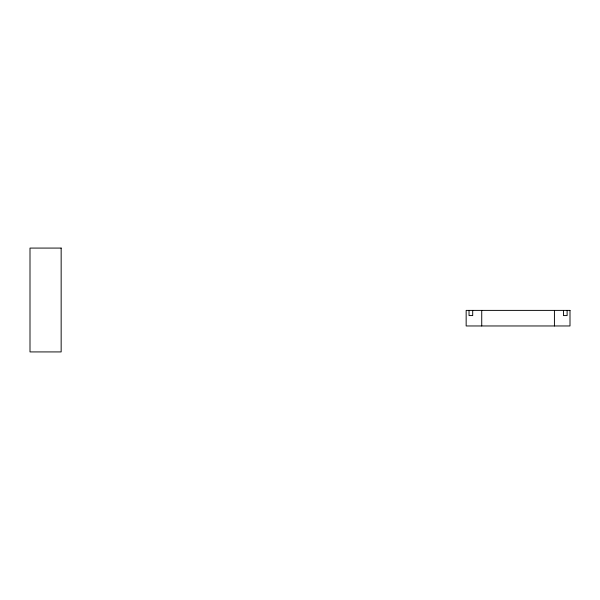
<?xml version="1.0" encoding="UTF-8"?>
<svg xmlns="http://www.w3.org/2000/svg" width="600" height="600" viewBox="0 0 600 600"><rect width="100%" height="100%" fill="white"/><g stroke="black" fill="none" stroke-linecap="round" stroke-linejoin="round"><path stroke-width="0.9" d="M567.12 310.388L567.12 315.577L563.445 315.577L563.445 310.388M554.423 310.388L554.423 325.965M481.732 310.388L481.732 325.965M472.702 310.388L472.702 315.577L469.035 315.577L469.035 310.388M61.155 248.077L30 248.077L30 351.923L61.155 351.923L61.155 248.077M569.993 310.388L466.162 310.388L466.155 325.965L570 325.965L570 310.388"/></g></svg>
